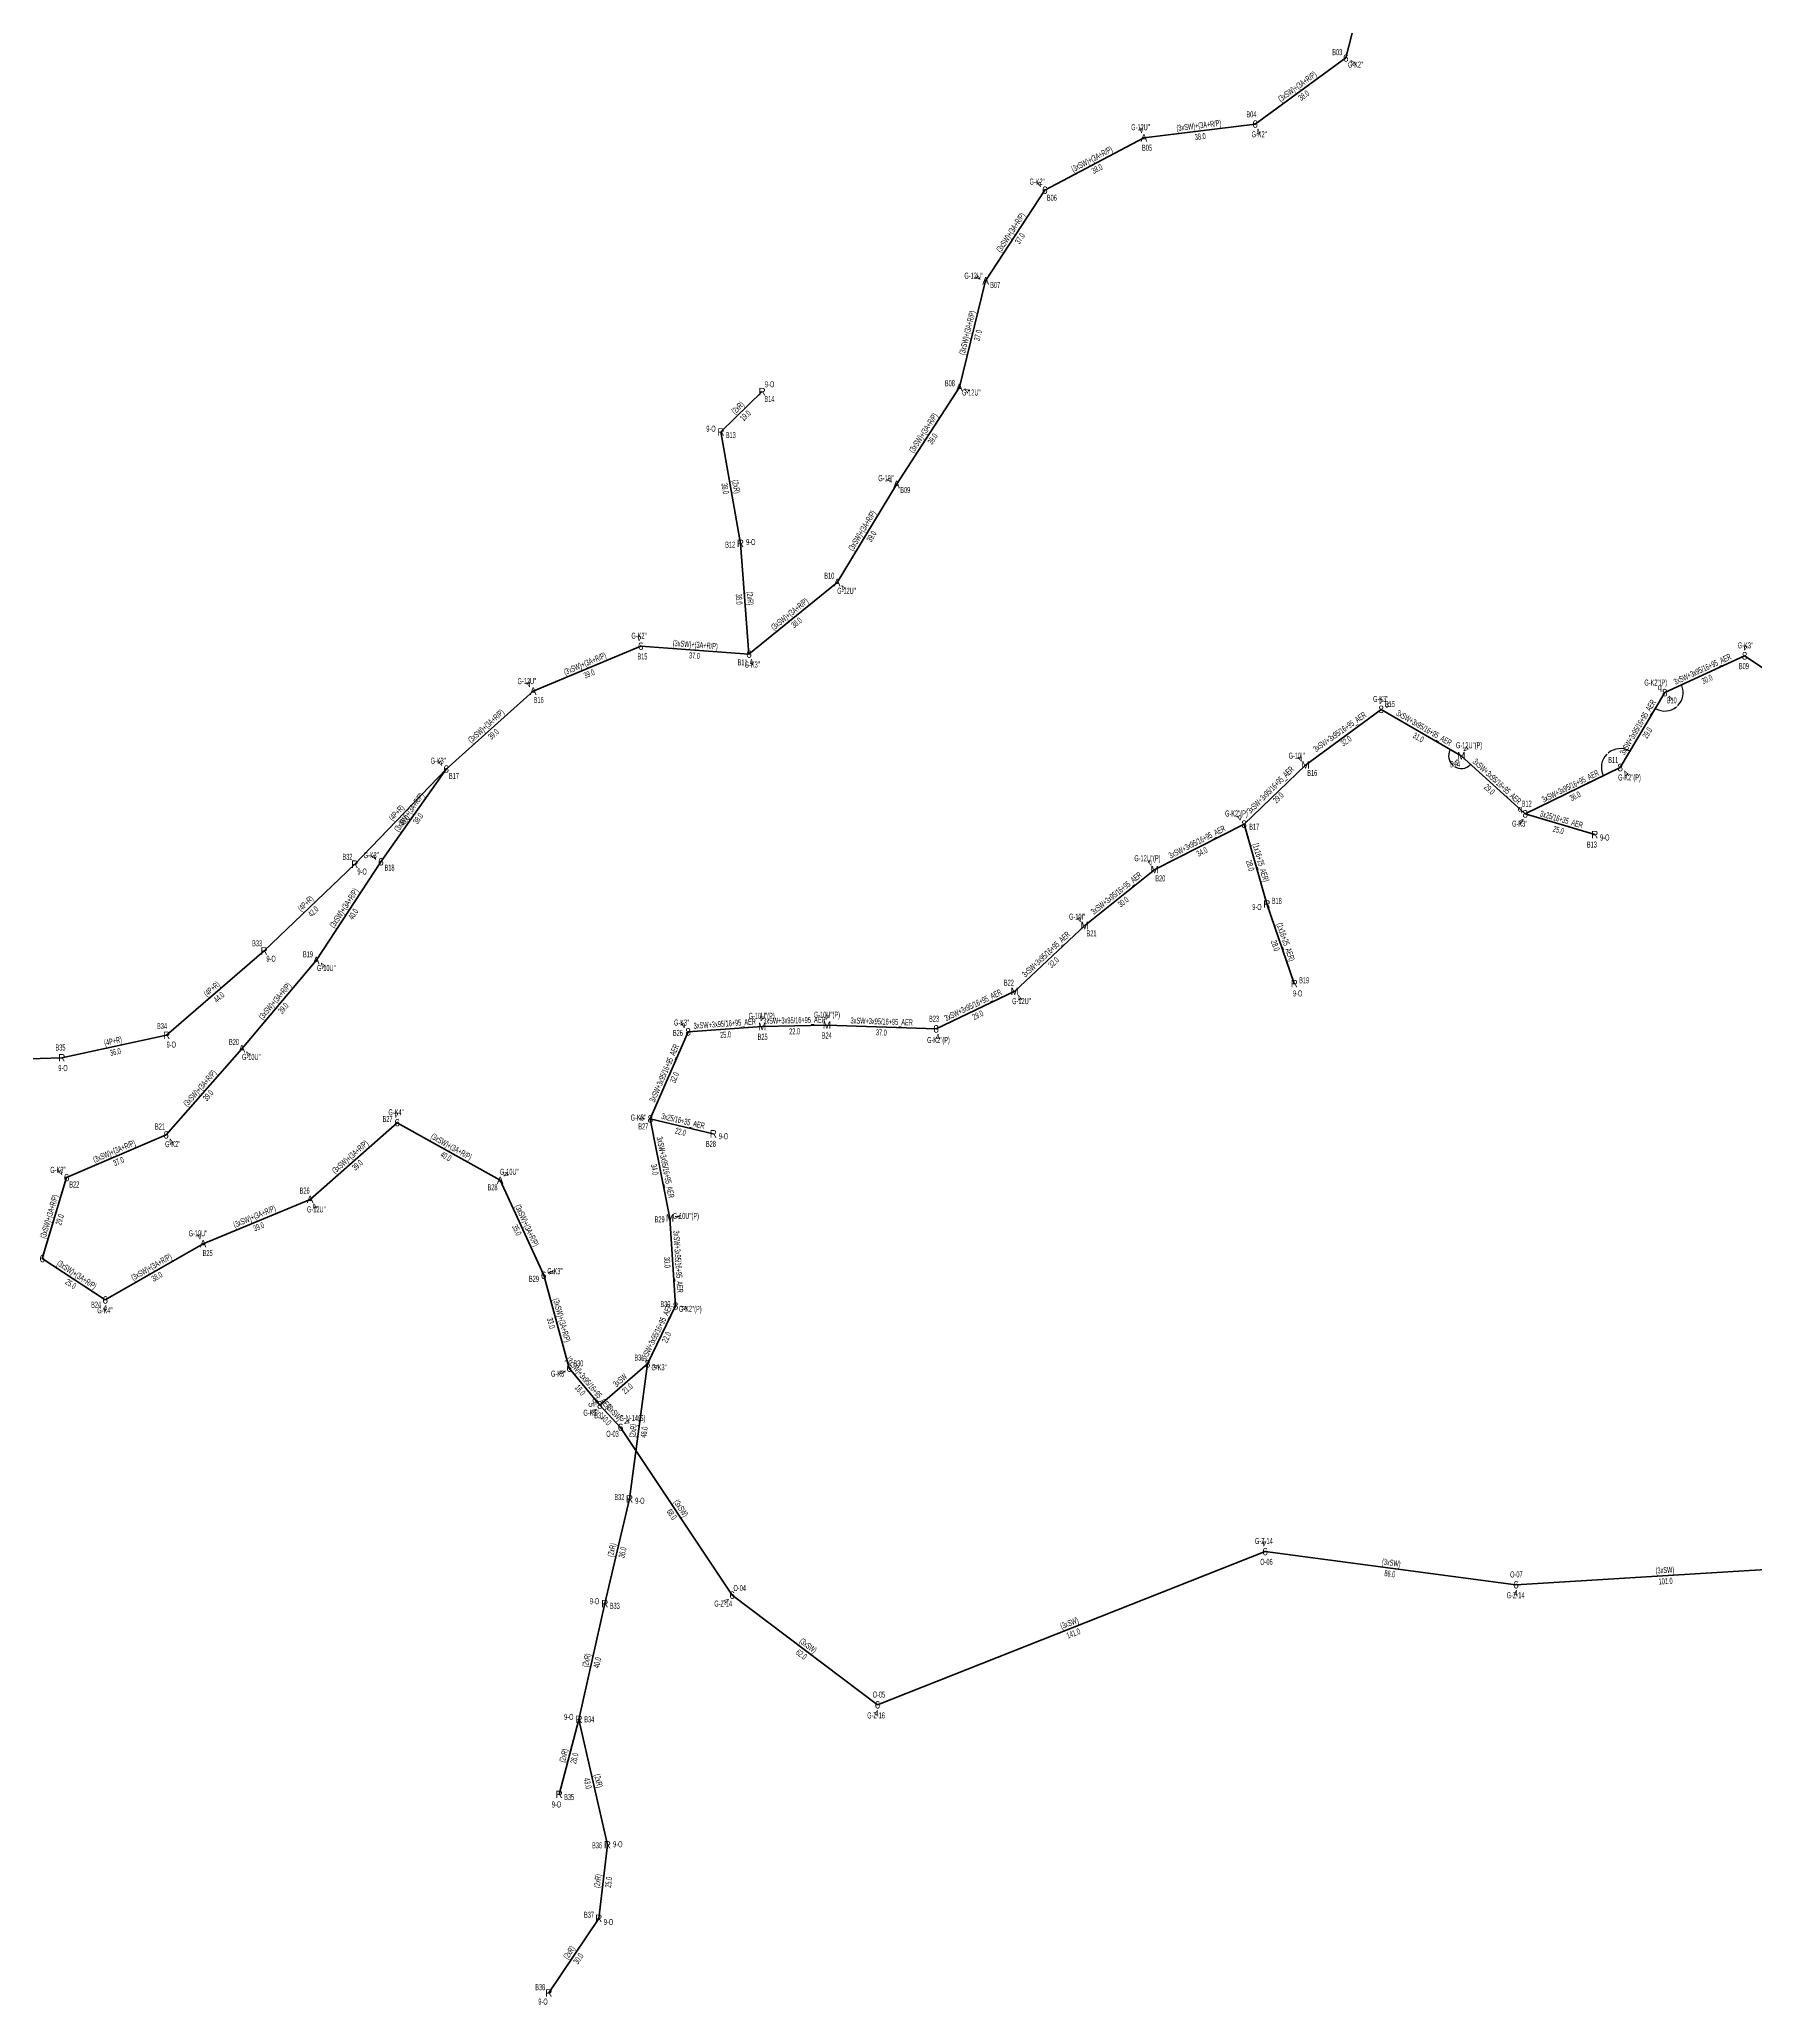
# Model space of a CAD drawing. Header units: millimetres. Extents: x 548672 to 552904, y 4175615 to 4179682.
# Drawn here: x 549515 to 550096, y 4175920 to 4176584 of the extents above; entities that cross this region are included whole.
import ezdxf
from ezdxf.enums import TextEntityAlignment as Align

# ---------------------------------------------------------------- set-up
doc = ezdxf.new("R2010")
doc.units = ezdxf.units.MM
for name, color, linetype, lineweight in [('DIREK_AG_MEVCUT', 120, 'Continuous', 25), ('DIREK_ENH_MEVCUT', 6, 'Continuous', 25), ('DIREK_OG_MEVCUT', 16, 'Continuous', 25), ('DIREK_OG_YENI', 10, 'Continuous', 25), ('HAT_AG_HAVAI_BYSK', 3, 'Continuous', 50), ('HAT_AG_HAVAI_MEVCUT', 126, 'Continuous', 50), ('HAT_AG_HAVAI_YENI', 3, 'Continuous', 50), ('HAT_OG_HAVAI_BYSK', 1, 'Continuous', 70), ('HAT_OG_HAVAI_MEVCUT', 48, 'Continuous', 70), ('HAT_OG_HAVAI_YENI', 1, 'Continuous', 70)]:
    doc.layers.add(name, color=color, linetype=linetype, lineweight=lineweight)
doc.styles.add('Direk', font='B_CAD')
doc.styles.get("Standard").update_dxf_attribs({"font": 'Arial'})
doc.dimstyles.new('ISO-25', dxfattribs={"dimtxt": 0.18, "dimasz": 0.18, "dimexe": 0.18, "dimexo": 0.0625, "dimgap": 0.09, "dimtad": 0, "dimtih": 1, "dimtoh": 1, "dimdec": 4, "dimzin": 0, "dimdsep": 46, "dimtxsty": 'Standard', "dimcen": 0.09, "dimadec": 0, "dimazin": 0, "dimtfac": 1, "dimtdec": 4, "dimtofl": 0, "dimtmove": 0, "dimatfit": 3, "dimfxl": 1, "dimtolj": 1, "dimtzin": 0, "dimarcsym": 0})

# ---------------------------------------------------------------- blocks, each defined once
blk = doc.blocks.new('*D622')
at = {"layer": 'Defpoints', "color": 0, "transparency": 16777216}
for p in [(550091.785, 4176375.719), (550064.772316, 4176363.286853), (550064.772316, 4176363.286853), (550070.482576, 4176360.772136), (550049.717, 4176337.962)]:
    blk.add_point(p, dxfattribs=at)
at = {"layer": 'DIREK_OG_YENI', "color": 0, "lineweight": -2, "transparency": 16777216}
for start, end in [(315.001757, 23.060517), (240.921997, 308.980757)]:
    blk.add_arc((550064.772316, 4176363.286853), 6.239461, start, end, dxfattribs=at)
at = {"layer": 'DIREK_OG_YENI', "color": 0, "transparency": 16777216}
for points in [[(550070.540622, 4176365.743017), (550070.485761, 4176365.718721), (550070.440303, 4176365.895452)], [(550061.754895, 4176357.859826), (550061.724982, 4176357.807815), (550061.583904, 4176357.923561)]]:
    blk.add_solid(points, dxfattribs=at)
at = {"layer": 'DIREK_OG_YENI', "color": 0, "transparency": 16777216, "insert": (550068.946622, 4176358.649393), "char_height": 0.18, "attachment_point": 5, "rotation": 41.991256857}
blk.add_mtext('\\A1;145%%d', dxfattribs=at)
blk = doc.blocks.new('*D623')
at = {"layer": 'Defpoints', "color": 0, "transparency": 16777216}
for p in [(550064.772, 4176363.287), (550047.709714, 4176344.025597), (550049.717, 4176337.962), (550049.717, 4176337.962), (550017.552, 4176321.988)]:
    blk.add_point(p, dxfattribs=at)
at = {"layer": 'DIREK_OG_YENI', "color": 0, "lineweight": -2, "transparency": 16777216}
for start, end in [(135.780767, 204.7955), (60.884433, 129.899166)]:
    blk.add_arc((550049.717, 4176337.962), 6.387207, start, end, dxfattribs=at)
at = {"layer": 'DIREK_OG_YENI', "color": 0, "transparency": 16777216}
for points in [[(550052.809876, 4176343.516119), (550052.839806, 4176343.568121), (550052.980846, 4176343.452329)], [(550043.891573, 4176335.270364), (550043.945682, 4176335.296292), (550043.996411, 4176335.121002)]]:
    blk.add_solid(points, dxfattribs=at)
at = {"layer": 'DIREK_OG_YENI', "color": 0, "transparency": 16777216, "insert": (550045.374, 4176342.645456), "char_height": 0.18, "attachment_point": 5, "rotation": 222.839966406}
blk.add_mtext('\\A1;147%%d', dxfattribs=at)
blk = doc.blocks.new('*D624')
at = {"layer": 'Defpoints', "color": 0, "transparency": 16777216}
for p in [(549968.868854, 4176357.612603), (549995.958, 4176341.898), (549995.958, 4176341.898), (549995.327136, 4176337.671978), (550017.552, 4176321.988)]:
    blk.add_point(p, dxfattribs=at)
at = {"layer": 'DIREK_OG_YENI', "color": 0, "lineweight": -2, "transparency": 16777216}
for start, end in [(152.295526, 229.204173), (238.000975, 314.909621)]:
    blk.add_arc((549995.958, 4176341.898), 4.27285, start, end, dxfattribs=at)
at = {"layer": 'DIREK_OG_YENI', "color": 0, "transparency": 16777216}
for points in [[(549992.201262, 4176343.869992), (549992.14874, 4176343.898999), (549992.262023, 4176344.042062)], [(549998.996214, 4176338.851081), (549998.952969, 4176338.892672), (549999.099366, 4176339.001612)]]:
    blk.add_solid(points, dxfattribs=at)
at = {"layer": 'DIREK_OG_YENI', "color": 0, "transparency": 16777216, "insert": (549993.422565, 4176338.458696), "char_height": 0.18, "attachment_point": 5, "rotation": 323.602573733}
blk.add_mtext('\\A1;167%%d', dxfattribs=at)

msp = doc.modelspace()

# ---------------------------------------------------------------- linework, layer by layer
at = {"layer": 'HAT_AG_HAVAI_BYSK'}
for p, q in [((549930.23, 4176291.84), (549922.544, 4176318.815)), ((549714.711495, 4176090.686631), (549720.807, 4176136.337))]:
    msp.add_line(p, q, dxfattribs=at)
at = {"layer": 'HAT_AG_HAVAI_MEVCUT'}
for p, q in [((549759.55, 4176465.06), (549745.61, 4176451.43)), ((549745.61, 4176451.43), (549752.2, 4176413.75)), ((549752.2, 4176413.75), (549755.097, 4176376.288)), ((549652.722, 4176337.45), (549621.774659, 4176305.281658)), ((549621.774659, 4176305.281658), (549591.114799, 4176275.933214)), ((549930.23, 4176291.84), (549939.5, 4176264.9)), ((549558.18, 4176247.43), (549591.114799, 4176275.933214)), ((549522.7, 4176239.82), (549558.18, 4176247.43)), ((549522.7, 4176239.82), (549488.88, 4176238.74)), ((549714.711495, 4176090.686631), (549706.32, 4176055.3)), ((549697.59, 4176016.14), (549706.32, 4176055.3)), ((549697.59, 4176016.14), (549690.9, 4175990.76)), ((549697.59, 4176016.14), (549707.21, 4175973.74)), ((549707.21, 4175973.74), (549704.28, 4175948.86)), ((549687.4, 4175923.65), (549704.28, 4175948.86))]:
    msp.add_line(p, q, dxfattribs=at)
at = {"layer": 'HAT_AG_HAVAI_YENI'}
for p, q in [((550041.09, 4176315.27), (550017.585734, 4176322.284227)), ((549743.03, 4176214.11), (549721.735, 4176219.178))]:
    msp.add_line(p, q, dxfattribs=at)
at = {"layer": 'HAT_OG_HAVAI_BYSK'}
for p in [(549694.29937, 4176134.887611), (549711.693724, 4176114.859914)]:
    msp.add_line(p, (549704.645, 4176122.417), dxfattribs=at)
at = {"layer": 'HAT_OG_HAVAI_MEVCUT'}
for p, q in [((549964.792, 4176608.342), (549956.919668, 4176577.854387)), ((549956.919668, 4176577.854387), (549926.268, 4176555.508)), ((549926.268, 4176555.508), (549888.64, 4176550.837)), ((549888.64, 4176550.837), (549855.164, 4176533.172)), ((549855.164, 4176533.172), (549835.121231, 4176502.503079)), ((549835.121231, 4176502.503079), (549826.242, 4176466.502)), ((549826.242, 4176466.502), (549804.973, 4176433.652)), ((549804.973, 4176433.652), (549784.889, 4176400.5)), ((549784.889, 4176400.5), (549755.097, 4176376.288)), ((549718.498, 4176378.964), (549682.132011, 4176363.768095)), ((549755.097, 4176376.288), (549718.498, 4176378.964)), ((549682.132011, 4176363.768095), (549652.722, 4176337.45)), ((549652.722, 4176337.45), (549630.644, 4176306.093)), ((549630.644, 4176306.093), (549608.767, 4176272.718)), ((549608.767, 4176272.718), (549583.612, 4176242.879)), ((549583.612, 4176242.879), (549557.980065, 4176213.741903)), ((549557.980065, 4176213.741903), (549524.35, 4176199.303)), ((549606.69, 4176191.953), (549636.13844, 4176217.864014)), ((549636.13844, 4176217.864014), (549670.948891, 4176198.403797)), ((549524.35, 4176199.303), (549516.125, 4176171.949)), ((549670.948891, 4176198.403797), (549685.669, 4176166.289)), ((549570.505, 4176176.946), (549606.69, 4176191.953)), ((549537.415, 4176157.957), (549570.505, 4176176.946)), ((549516.125, 4176171.949), (549537.415, 4176157.957)), ((549685.669, 4176166.289), (549694.29937, 4176134.887611)), ((549711.693724, 4176114.859914), (549749.405, 4176058.137)), ((549798.558, 4176021.057), (549929.648, 4176072.863)), ((549929.648, 4176072.863), (550014.46, 4176061.638)), ((550014.46, 4176061.638), (550115.399398, 4176067.858132)), ((549749.405, 4176058.137), (549798.558, 4176021.057))]:
    msp.add_line(p, q, dxfattribs=at)
at = {"layer": 'HAT_OG_HAVAI_YENI'}
for p, q in [((550064.772, 4176363.287), (550091.785, 4176375.719)), ((550091.785, 4176375.719), (550114.935, 4176360.405)), ((550049.717, 4176337.962), (550064.772, 4176363.287)), ((549943.315, 4176338.801), (549968.869, 4176357.613)), ((549968.869, 4176357.613), (549995.958, 4176341.898)), ((549922.544, 4176318.815), (549943.315, 4176338.801)), ((549995.958, 4176341.898), (550017.585734, 4176322.284227)), ((550017.585734, 4176322.284227), (550049.717, 4176337.962)), ((549892.303, 4176303.44), (549922.544, 4176318.815)), ((549868.626, 4176284.546), (549892.303, 4176303.44)), ((549844.962, 4176262.316), (549868.626, 4176284.546)), ((549818.391, 4176249.595), (549844.962, 4176262.316)), ((549721.735, 4176219.178), (549734.522, 4176248.59)), ((549734.522, 4176248.59), (549759.546, 4176250.405)), ((549759.546, 4176250.405), (549781.432, 4176250.86)), ((549781.432, 4176250.86), (549818.391, 4176249.595)), ((549728.351, 4176185.641), (549721.735, 4176219.178)), ((549730.272, 4176155.901), (549728.351, 4176185.641)), ((549720.807, 4176136.337), (549730.272, 4176155.901)), ((549704.645, 4176122.417), (549720.807, 4176136.337))]:
    msp.add_line(p, q, dxfattribs=at)

# ---------------------------------------------------------------- texts
at = {"layer": 'DIREK_AG_MEVCUT', "linetype": 'ByBlock', "style": 'Direk'}
for p in [(549759.55, 4176465.06), (549745.61, 4176451.43), (549752.2, 4176413.75), (550041.09, 4176315.27), (549930.23, 4176291.84), (549939.5, 4176264.9), (549558.18, 4176247.43), (549522.7, 4176239.82), (549743.03, 4176214.11), (549714.711495, 4176090.686631), (549706.32, 4176055.3), (549697.59, 4176016.14), (549690.9, 4175990.76), (549707.21, 4175973.74), (549704.28, 4175948.86), (549687.4, 4175923.65)]:
    msp.add_text('R', height=2.5, dxfattribs=at).set_placement(p, align=Align.MIDDLE_CENTER)
at = {"layer": 'DIREK_AG_MEVCUT', "linetype": 'ByBlock', "width": 0.53}
for s, p in [('9-O', (549762.069896, 4176467.523858)), ('B14', (549761.996891, 4176462.557457)), ('9-O', (549742.247956, 4176452.513444)), ('B13', (549748.941294, 4176450.356465)), ('B12', (549748.727378, 4176413.313081)), ('9-O', (549755.706036, 4176414.191123)), ('B13', (550040.12942, 4176311.904397)), ('9-O', (550044.486989, 4176314.300462)), ('B18', (549933.568999, 4176292.889327)), ('9-O', (549926.860109, 4176290.780965)), ('B19', (549942.809549, 4176266.038809)), ('9-O', (549940.642403, 4176261.580008)), ('B34', (549556.618851, 4176250.562541)), ('B35', (549522.275433, 4176243.294154)), ('9-O', (549559.747902, 4176244.283909)), ('9-O', (549523.125067, 4176236.341759)), ('9-O', (549746.467026, 4176213.292022)), ('B28', (549742.219667, 4176210.705098)), ('B32', (549711.269803, 4176091.322835)), ('9-O', (549718.186008, 4176090.04436)), ('9-O', (549702.876837, 4176056.092008)), ('B33', (549709.730926, 4176054.515407)), ('9-O', (549694.157057, 4176016.974781)), ('B34', (549701.089994, 4176016.146588)), ('9-O', (549690.00569, 4175987.367236)), ('B35', (549694.284398, 4175989.867895)), ('B36', (549703.714904, 4175973.554789)), ('9-O', (549710.738944, 4175973.927005)), ('B37', (549700.996561, 4175950.072035)), ('9-O', (549707.593311, 4175947.636938)), ('B38', (549684.491734, 4175925.597304)), ('9-O', (549685.442189, 4175920.726042))]:
    msp.add_text(s, height=2.05, dxfattribs=at).set_placement(p, align=Align.MIDDLE_CENTER)
at = {"layer": 'DIREK_AG_MEVCUT', "width": 0.53}
for s, p in [('B32', (549619.30289, 4176307.759632)), ('9-O', (549624.263357, 4176302.786712)), ('B33', (549588.758749, 4176278.521462)), ('9-O', (549593.48623, 4176273.328069))]:
    msp.add_text(s, height=2.05, dxfattribs=at).set_placement(p, align=Align.MIDDLE_CENTER)
at = {"layer": 'DIREK_AG_MEVCUT', "style": 'Direk'}
for p in [(549621.774659, 4176305.281658), (549591.114799, 4176275.933214)]:
    msp.add_text('R', height=2.5, dxfattribs=at).set_placement(p, align=Align.MIDDLE_CENTER)
at = {"layer": 'DIREK_ENH_MEVCUT', "width": 0.53}
for s, p in [('G-N-14(S)', (549715.692226, 4176118.019094)), ('O-03', (549708.947459, 4176112.690116)), ('G-Z-14', (549929.206883, 4176076.449328)), ('O-06', (549930.075279, 4176069.389179)), ('O-07', (550014.582549, 4176065.135854)), ('O-04', (549751.952474, 4176060.537078)), ('G-Z-14', (549746.365624, 4176055.273481)), ('G-Z-14', (550014.336313, 4176058.107655)), ('O-05', (549799.028964, 4176024.525168)), ('G-Z-16', (549798.070189, 4176017.464775))]:
    msp.add_text(s, height=2.05, dxfattribs=at).set_placement(p, align=Align.MIDDLE_CENTER)
at = {"layer": 'DIREK_ENH_MEVCUT', "style": 'Direk'}
for p in [(549711.693724, 4176114.859914), (549929.648, 4176072.863), (549749.405, 4176058.137), (550014.46, 4176061.638), (549798.558, 4176021.057)]:
    msp.add_text('6', height=2.5, dxfattribs=at).set_placement(p, align=Align.MIDDLE_CENTER)
at = {"layer": 'DIREK_ENH_MEVCUT', "color": 32, "style": 'Direk'}
for rotation, p in [(128.31194, (549713.890736, 4176116.595754)), (187.012137, (549929.306177, 4176075.642057)), (357.99344, (550014.361961, 4176058.839717)), (313.293568, (549747.367021, 4176056.216937)), (352.26675, (549798.181228, 4176018.282465))]:
    msp.add_text('4', height=2, rotation=rotation, dxfattribs=at).set_placement(p, align=Align.MIDDLE_CENTER)
at = {"layer": 'DIREK_OG_MEVCUT', "width": 0.53}
for s, p in [('B03', (549954.024623, 4176579.821292)), ("G-K2''", (549960.216443, 4176575.614546)), ('B04', (549924.980418, 4176558.762555)), ("G-12U''", (549887.503434, 4176554.45311)), ("G-K2''", (549927.635047, 4176552.052586)), ('B05', (549889.689455, 4176547.498042)), ("G-K2''", (549852.540986, 4176536.051887)), ('B06', (549857.520781, 4176530.584418)), ("G-12U''", (549831.09705, 4176504.253688)), ('B07', (549838.330695, 4176501.106891)), ('B08', (549823.02957, 4176467.891349)), ("G-12U''", (549830.270654, 4176464.75964)), ("G-10I''", (549801.553271, 4176435.794262)), ('B09', (549807.93907, 4176431.793929)), ('B10', (549782.249668, 4176402.79868)), ("G-12U''", (549788.079304, 4176397.72146)), ("G-K2''", (549717.920348, 4176382.511642)), ('B15', (549719.060487, 4176375.509494)), ('B11', (549752.924842, 4176373.5436)), ("G-K3''", (549756.199965, 4176372.781196)), ("G-12U''", (549679.988389, 4176367.165367)), ('B16', (549683.999726, 4176360.808088)), ("G-K3''", (549650.009185, 4176340.262509)), ('B17', (549655.336768, 4176335.123417)), ("G-K3''", (549627.347414, 4176308.333075)), ('B18', (549633.538897, 4176304.125878)), ('B19', (549605.96035, 4176274.809104)), ("G-10U''", (549612.196693, 4176270.162695)), ('B20', (549580.959921, 4176245.162961)), ("G-10U''", (549586.820387, 4176240.115949)), ('B27', (549632.877383, 4176219.135041)), ("G-K4''", (549635.761862, 4176221.406127)), ('B21', (549555.92534, 4176216.575294)), ("G-K2''", (549560.237152, 4176210.629461)), ("G-K3''", (549521.411966, 4176201.925265)), ("G-10U''", (549674.043865, 4176201.260664)), ('B22', (549526.961214, 4176196.972429)), ('B26', (549604.838675, 4176194.923286)), ('B28', (549668.377065, 4176196.029832)), ("G-12U''", (549608.812411, 4176188.547781)), ("G-10U''", (549568.771717, 4176180.470436)), ('B25', (549572.049585, 4176173.805259)), ('B29', (549682.379998, 4176165.092144)), ("G-K3''", (549689.476505, 4176167.674538)), ('B24', (549534.309826, 4176156.342102)), ("G-K4''", (549537.308691, 4176154.440862)), ("G-K3''", (549690.733717, 4176133.029595)), ('B30', (549697.403247, 4176136.505001))]:
    msp.add_text(s, height=2.05, dxfattribs=at).set_placement(p, align=Align.MIDDLE_CENTER)
at = {"layer": 'DIREK_OG_MEVCUT', "style": 'Direk'}
for s, p in [('6', (549956.919668, 4176577.854387)), ('A', (549888.64, 4176550.837)), ('6', (549926.268, 4176555.508)), ('6', (549855.164, 4176533.172)), ('A', (549835.121231, 4176502.503079)), ('A', (549826.242, 4176466.502)), ('A', (549804.973, 4176433.652)), ('A', (549784.889, 4176400.5)), ('6', (549718.498, 4176378.964)), ('6', (549755.097, 4176376.288)), ('A', (549682.132011, 4176363.768095)), ('6', (549652.722, 4176337.45)), ('6', (549630.644, 4176306.093)), ('A', (549608.767, 4176272.718)), ('A', (549583.612, 4176242.879)), ('6', (549636.13844, 4176217.864014)), ('6', (549557.980065, 4176213.741903)), ('6', (549524.35, 4176199.303)), ('A', (549670.948891, 4176198.403797)), ('A', (549606.69, 4176191.953)), ('6', (549516.125, 4176171.949)), ('A', (549570.505, 4176176.946)), ('6', (549685.669, 4176166.289)), ('6', (549537.415, 4176157.957)), ('6', (549694.29937, 4176134.887611))]:
    msp.add_text(s, height=2.5, dxfattribs=at).set_placement(p, align=Align.MIDDLE_CENTER)
at = {"layer": 'DIREK_OG_MEVCUT', "color": 32, "style": 'Direk'}
for rotation, p in [(415.807666, (549959.235704, 4176576.280864)), (197.448257, (549887.800436, 4176553.508167)), (381.584973, (549927.298066, 4176552.904356)), (222.327395, (549853.278575, 4176535.242066)), (246.489881, (549832.55366, 4176503.62003)), (426.611917, (549828.811944, 4176465.39052)), (237.935248, (549802.600144, 4176435.138457)), (408.946336, (549787.000465, 4176398.661056)), (189.248138, (549718.048011, 4176381.727604)), (377.459485, (549755.937088, 4176373.616998)), (212.251239, (549680.637839, 4176366.1361)), (223.966318, (549650.778141, 4176339.465295)), (235.803362, (549628.328082, 4176307.666698)), (413.311917, (549611.01232, 4176271.045117)), (409.265088, (549585.733663, 4176241.051831)), (186.068576, (549635.842428, 4176220.648323)), (395.948953, (549559.623845, 4176211.47519)), (228.250332, (549522.261029, 4176201.167457)), (132.70906, (549673.006351, 4176200.30297)), (391.93453, (549608.17106, 4176189.576771)), (206.1875, (549569.269332, 4176179.458593)), (109.996267, (549688.300202, 4176167.246485)), (358.268219, (549537.330382, 4176155.158279)), (297.523439, (549691.816269, 4176133.593699))]:
    msp.add_text('4', height=2, rotation=rotation, dxfattribs=at).set_placement(p, align=Align.MIDDLE_CENTER)
at = {"layer": 'DIREK_OG_YENI', "width": 0.53}
for s, p in [("G-K3''", (550092.056102, 4176379.253523)), ('B09', (550091.517332, 4176372.22925)), ("G-K2''(P)", (550061.711158, 4176366.687443)), ("G-K3''", (549968.712232, 4176361.135618)), ('B15', (549971.862315, 4176359.426854)), ('B10', (550067.113564, 4176360.685639)), ("G-12U''(P)", (549998.600705, 4176345.482765)), ("G-10I''", (549940.316978, 4176341.953076)), ('B14', (549993.881142, 4176339.080792)), ('B11', (550047.337165, 4176340.528395)), ('B16', (549945.572667, 4176336.126502)), ("G-K2''(P)", (550052.839818, 4176334.594378)), ('B12', (550018.080893, 4176325.749023)), ("G-K2''(P)", (549919.928779, 4176322.409753)), ('B17', (549925.932723, 4176317.939467)), ("G-K3''", (550015.732091, 4176318.981469)), ("G-12U''(P)", (549889.825956, 4176307.288117)), ('B20', (549894.197412, 4176300.497008)), ("G-10I''", (549866.063617, 4176287.504105)), ('B21', (549870.917589, 4176281.900509)), ('B22', (549842.984784, 4176265.204012)), ("G-12U''", (549847.248424, 4176258.976345)), ("G-K3''", (549732.301909, 4176251.722578)), ("G-10U''(P)", (549759.378662, 4176253.993733)), ("G-10U''(P)", (549781.455587, 4176254.373272)), ('B23', (549817.674585, 4176253.020894)), ('B26', (549731.040629, 4176248.229364)), ('B25', (549759.709024, 4176246.908799)), ('B24', (549781.408503, 4176247.360079)), ("G-K2''(P)", (549819.174746, 4176245.84713)), ("G-K3''", (549717.674882, 4176219.61683)), ('B27', (549719.370231, 4176216.597716)), ('B29', (549724.88037, 4176185.188535)), ("G-10U''(P)", (549733.777147, 4176186.348405)), ('B30', (549726.837016, 4176156.572482)), ("G-K2''(P)", (549735.254852, 4176154.926936)), ('B31', (549718.03175, 4176138.469601)), ("G-K3''", (549724.69779, 4176135.168855)), ("G-K3''", (549701.686346, 4176119.813835)), ('B31', (549704.472484, 4176118.921254))]:
    msp.add_text(s, height=2.05, dxfattribs=at).set_placement(p, align=Align.MIDDLE_CENTER)
at = {"layer": 'DIREK_OG_YENI', "color": 32, "style": 'Direk'}
for s, rotation, p in [('4', 175.613929, (550091.999135, 4176378.5108)), ('4', 182.548169, (549968.744514, 4176360.410231)), ('5', 121.214543, (549971.263652, 4176359.064084)), ('4', 401.991338, (550066.645251, 4176361.205911)), ('4', 143.602193, (549997.619487, 4176344.151766)), ('4', 220.169249, (549941.508867, 4176340.940599)), ('5', 323.602193, (549994.296513, 4176339.644234)), ('4', 402.839966, (550051.620868, 4176335.908884)), ('4', 216.036289, (549920.896767, 4176321.079205)), ('4', 330.697074, (550016.215338, 4176319.842503)), ('4', 212.769502, (549890.78747, 4176305.794394)), ('4', 220.899913, (549866.792729, 4176286.662392)), ('4', 394.396663, (549846.543773, 4176260.00559)), ('4', 182.669701, (549759.415581, 4176253.201961)), ('4', 179.615339, (549781.450798, 4176253.659937)), ('4', 215.325604, (549732.902978, 4176250.874462)), ('4', 371.81135, (549818.964132, 4176246.854285)), ('4', 263.831248, (549718.951213, 4176219.47888)), ('4', 97.427745, (549731.127504, 4176186.002972)), ('4', 438.939116, (549733.019987, 4176155.363814)), ('4', 433.288485, (549723.488741, 4176135.531852)), ('5', 269.50165, (549701.845106, 4176122.441354)), ('4', 314.0033, (549702.630961, 4176120.471841))]:
    msp.add_text(s, height=2, rotation=rotation, dxfattribs=at).set_placement(p, align=Align.MIDDLE_CENTER)
at = {"layer": 'DIREK_OG_YENI', "style": 'Direk'}
for s, p in [('8', (550091.785, 4176375.719)), ('8', (549968.869, 4176357.613)), ('8', (550064.772, 4176363.287)), ('M', (549943.315, 4176338.801)), ('M', (549995.958, 4176341.898)), ('8', (550049.717, 4176337.962)), ('8', (549922.544, 4176318.815)), ('8', (550017.585734, 4176322.284227)), ('M', (549892.303, 4176303.44)), ('M', (549868.626, 4176284.546)), ('M', (549844.962, 4176262.316)), ('M', (549781.432, 4176250.86)), ('8', (549734.522, 4176248.59)), ('M', (549759.546, 4176250.405)), ('8', (549818.391, 4176249.595)), ('8', (549721.735, 4176219.178)), ('M', (549728.351, 4176185.641)), ('8', (549730.272, 4176155.901)), ('8', (549720.807, 4176136.337)), ('8', (549704.645, 4176122.417))]:
    msp.add_text(s, height=2.5, dxfattribs=at).set_placement(p, align=Align.MIDDLE_CENTER)
at = {"layer": 'DIREK_OG_YENI', "color": 4, "style": 'Direk'}
for p in [(550063.099454, 4176365.145115), (550015.817967, 4176324.051993), (549702.877233, 4176124.184767)]:
    msp.add_text('q', height=2, dxfattribs=at).set_placement(p, align=Align.MIDDLE_CENTER)
at = {"layer": 'HAT_AG_HAVAI_BYSK', "lineweight": 30, "width": 0.53}
for s, rotation, p in [('28.0', 285.903868, (549925.569536, 4176305.094579, 274961.272)), ('46.0', 82.394518, (549718.60177, 4176113.399317, 274860.4035))]:
    msp.add_text(s, height=2.05, rotation=rotation, dxfattribs=at).set_placement(p, align=Align.TOP_CENTER)
for s, rotation, p in [('[1x16+25_AER]', 285.903868, (549927.204464, 4176305.560421, 274961.272)), ('[2xR]', 82.394518, (549716.916725, 4176113.624314, 274860.4035))]:
    msp.add_text(s, height=2.05, rotation=rotation, dxfattribs=at).set_placement(p, align=Align.CENTER)
at = {"layer": 'HAT_AG_HAVAI_MEVCUT', "lineweight": 30, "width": 0.53}
for s, rotation, p in [('(2xR)', 404.355787, (549751.985755, 4176458.852761, 274872.805)), ('(2xR)', 279.920344, (549749.742291, 4176432.736437, 274876.1)), ('(2xR)', 274.421979, (549754.49597, 4176395.084536, 274877.5485)), ('(4P+R)', 406.108274, (549636.635776, 4176321.955132, 274810.887329)), ('(4P+R)', 403.748062, (549605.856964, 4176291.221465, 274795.5574)), ('(1x16+25_AER)', 288.988238, (549935.668748, 4176278.646568, 274969.75)), ('(4P+R)', 40.874344, (549574.091158, 4176262.324332, 274795.5574)), ('(4P+R)', 12.105785, (549540.26174, 4176244.456098, 274779.09)), ('(2xR)', 436.659448, (549709.688684, 4176073.189443, 274853.16)), ('(2xR)', 77.432468, (549701.125366, 4176035.904952, 274853.16)), ('(2xR)', 435.233104, (549693.423075, 4176003.666654, 274845.45)), ('(2xR)', 282.783238, (549703.228932, 4175995.128074, 274853.605)), ('(2xR)', 443.283483, (549704.900834, 4175961.399413, 274852.14)), ('(2xR)', 56.194702, (549695.133707, 4175936.727917, 274852.14))]:
    msp.add_text(s, height=2.05, rotation=rotation, dxfattribs=at).set_placement(p, align=Align.CENTER)
for s, rotation, p in [('19.0', 404.355787, (549753.174245, 4176457.637239, 274872.805)), ('38.0', 279.920344, (549748.067709, 4176432.443563, 274876.1)), ('38.0', 274.421979, (549752.80103, 4176394.953464, 274877.5485)), ('45.0', 406.108274, (549637.860883, 4176320.776526, 274810.887329)), ('42.0', 403.748062, (549607.032494, 4176289.993407, 274795.5574)), ('28.0', 288.988238, (549934.061252, 4176278.093432, 274969.75)), ('44.0', 40.874344, (549575.203641, 4176261.038883, 274795.5574)), ('36.0', 12.105785, (549540.61826, 4176242.793902, 274779.09)), ('36.0', 436.659448, (549711.342811, 4176072.797188, 274853.16)), ('40.0', 77.432468, (549702.784634, 4176035.535048, 274853.16)), ('26.0', 435.233104, (549695.066925, 4176003.233346, 274845.45)), ('43.0', 282.783238, (549701.571068, 4175994.751926, 274853.605)), ('25.0', 443.283483, (549706.589166, 4175961.200587, 274852.14)), ('30.0', 56.194702, (549696.546293, 4175935.782083, 274852.14))]:
    msp.add_text(s, height=2.05, rotation=rotation, dxfattribs=at).set_placement(p, align=Align.TOP_CENTER)
at = {"layer": 'HAT_AG_HAVAI_YENI', "lineweight": 30, "width": 0.53}
for rotation, p in [(344.07068, (550029.554284, 4176319.446361, 275008.776)), (346.613201, (549732.579295, 4176217.470905, 274860.8675))]:
    msp.add_text('3x25/16+35_AER', height=2.05, rotation=rotation, dxfattribs=at).set_placement(p, align=Align.CENTER)
for s, rotation, p in [('25.0', 344.07068, (550029.087716, 4176317.811639, 275008.776)), ('22.0', 346.613201, (549732.185705, 4176215.817095, 274860.8675))]:
    msp.add_text(s, height=2.05, rotation=rotation, dxfattribs=at).set_placement(p, align=Align.TOP_CENTER)
at = {"layer": 'HAT_OG_HAVAI_BYSK', "lineweight": 30, "width": 0.53}
for s, rotation, p in [('[3xSW]+3x95/16+95_AER', 309.67913, (549700.126372, 4176129.19502, 274852.3225)), ('[3xSW]', 313.006601, (549708.790946, 4176119.218227, 274852.3225))]:
    msp.add_text(s, height=2.05, rotation=rotation, dxfattribs=at).set_placement(p, align=Align.CENTER)
for s, rotation, p in [('16.0', 309.67913, (549698.817998, 4176128.109591, 274852.3225)), ('10.0', 313.006601, (549707.547778, 4176118.058687, 274852.3225))]:
    msp.add_text(s, height=2.05, rotation=rotation, dxfattribs=at).set_placement(p, align=Align.TOP_CENTER)
at = {"layer": 'HAT_OG_HAVAI_MEVCUT', "lineweight": 30, "width": 0.53}
for s, rotation, p in [('(3xSW)+(3A+R/P)', 396.093662, (549941.093093, 4176567.36804, 274963.134)), ('(3xSW)+(3A+R/P)', 367.076285, (549907.349288, 4176554.016026, 274944.32)), ('(3xSW)+(3A+R/P)', 387.820229, (549871.505306, 4176542.756254, 274927.582)), ('(3xSW)+(3A+R/P)', 416.834561, (549844.431085, 4176518.302539, 274917.560616)), ('(3xSW)+(3A+R/P)', 436.145201, (549829.856346, 4176484.706082, 274913.121)), ('(3xSW)+(3A+R/P)', 417.078633, (549814.893995, 4176450.538964, 274902.4865)), ('(3xSW)+(3A+R/P)', 418.791864, (549794.204003, 4176417.516426, 274892.4445)), ('(3xSW)+(3A+R/P)', 399.100809, (549769.456916, 4176389.053632, 274877.5485)), ('(3xSW)+(3A+R/P)', 355.81816, (549736.859484, 4176378.473737, 274859.249)), ('(3xSW)+(3A+R/P)', 382.678116, (549699.987285, 4176372.15033, 274841.066006)), ('(3xSW)+(3A+R/P)', 401.824361, (549666.860184, 4176351.242461, 274826.361)), ('(3xSW)+(3A+R/P)', 414.85119, (549640.987989, 4176322.260847, 274815.322)), ('(3xSW)+(3A+R/P)', 416.755534, (549618.994612, 4176289.871481, 274804.3835)), ('(3xSW)+(3A+R/P)', 409.8683, (549595.53962, 4176258.346365, 274791.806)), ('(3xSW)+(3A+R/P)', 408.661877, (549570.157831, 4176228.871878, 274778.990032)), ('(3xSW)+(3A+R/P)', 330.793336, (549653.958432, 4176208.875841, 274835.474445)), ('(3xSW)+(3A+R/P)', 383.236029, (549540.829691, 4176207.303506, 274762.175)), ('(3xSW)+(3A+R/P)', 41.343816, (549620.85273, 4176205.546652, 274818.06922)), ('(3xSW)+(3A+R/P)', 433.264636, (549519.423502, 4176185.870759, 274758.0625)), ('(3xSW)+(3A+R/P)', 22.525245, (549588.271873, 4176185.234654, 274803.345)), ('(3xSW)+(3A+R/P)', 294.624784, (549679.081643, 4176182.700572, 274842.8345)), ('(3xSW)+(3A+R/P)', 29.849754, (549553.536932, 4176168.188734, 274785.2525)), ('(3xSW)+(3A+R/P)', 326.686684, (549527.236834, 4176165.663328, 274768.7075)), ('(3xSW)+(3A+R/P)', 285.367749, (549690.803793, 4176150.813567, 274847.149685)), ('(3xSW)', 303.617279, (549731.257203, 4176086.969054, 274874.7025)), ('(3xSW)', 352.460633, (549972.165526, 4176068.093152, 275007.23)), ('(3xSW)', 3.526247, (550064.877419, 4176065.596457, 275057.699699)), ('(3xSW)', 21.563641, (549863.790596, 4176047.750508, 274964.824)), ('(3xSW)', 322.969858, (549774.4934, 4176040.275571, 274899.279))]:
    msp.add_text(s, height=2.05, rotation=rotation, dxfattribs=at).set_placement(p, align=Align.CENTER)
for s, rotation, p in [('38.0', 396.093662, (549942.094575, 4176565.994347, 274963.134)), ('38.0', 367.076285, (549907.558712, 4176552.328974, 274944.32)), ('38.0', 387.820229, (549872.298694, 4176541.252746, 274927.582)), ('37.0', 416.834561, (549845.854146, 4176517.37254, 274917.560616)), ('37.0', 436.145201, (549831.506886, 4176484.298997, 274913.121)), ('39.0', 417.078633, (549816.321005, 4176449.615036, 274902.4865)), ('39.0', 418.791864, (549795.657997, 4176416.635574, 274892.4445)), ('38.0', 399.100809, (549770.529084, 4176387.734368, 274877.5485)), ('37.0', 355.81816, (549736.735516, 4176376.778263, 274859.249)), ('39.0', 382.678116, (549700.642726, 4176370.581765, 274841.066006)), ('39.0', 401.824361, (549667.993828, 4176349.975634, 274826.361)), ('38.0', 414.85119, (549642.378011, 4176321.282153, 274815.322)), ('40.0', 416.755534, (549620.416388, 4176288.939519, 274804.3835)), ('39.0', 409.8683, (549596.83938, 4176257.250635, 274791.806)), ('39.0', 408.661877, (549571.434234, 4176227.749025, 274778.990032)), ('37.0', 383.236029, (549541.500374, 4176205.741397, 274762.175)), ('40.0', 330.793336, (549653.128898, 4176207.39197, 274835.474445)), ('39.0', 41.343816, (549621.97571, 4176204.270362, 274818.06922)), ('29.0', 433.264636, (549521.051498, 4176185.381241, 274758.0625)), ('39.0', 22.525245, (549588.923127, 4176183.664346, 274803.345)), ('35.0', 294.624784, (549677.536248, 4176181.992226, 274842.8345)), ('38.0', 29.849754, (549554.383068, 4176166.714266, 274785.2525)), ('25.0', 326.686684, (549526.303166, 4176164.242672, 274768.7075)), ('33.0', 285.367749, (549689.164577, 4176150.363044, 274847.149685)), ('68.0', 303.617279, (549729.841521, 4176086.027861, 274874.7025)), ('86.0', 352.460633, (549971.942474, 4176066.407848, 275007.23)), ('101.0', 3.526247, (550064.981979, 4176063.899675, 275057.699699)), ('141.0', 21.563641, (549864.415404, 4176046.169492, 274964.824)), ('62.0', 322.969858, (549773.4696, 4176038.918429, 274899.279))]:
    msp.add_text(s, height=2.05, rotation=rotation, dxfattribs=at).set_placement(p, align=Align.TOP_CENTER)
at = {"layer": 'HAT_OG_HAVAI_YENI', "lineweight": 30, "width": 0.53}
for s, rotation, p in [('3xSW+3x95/16+95_AER', 24.712968, (550077.923138, 4176370.275152, 275045.8925)), ('3xSW+3x95/16+95_AER', 59.269708, (550056.513855, 4176351.058848, 275032.386)), ('3xSW+3x95/16+95_AER', 35.215289, (549955.435913, 4176349.172034, 274984.4345)), ('3xSW+3x95/16+95_AER', 329.880918, (549982.840029, 4176350.490737, 274997.979)), ('3xSW+3x95/16+95_AER', 317.323468, (550007.33118, 4176332.567913, 275008.776)), ('3xSW+3x95/16+95_AER', 45.123147, (549932.161235, 4176329.678339, 274971.491566)), ('3xSW+3x95/16+95_AER', 26.410225, (550033.256424, 4176330.736288, 275024.8585)), ('3xSW+3x95/16+95_AER', 26.9495, (549907.038276, 4176311.885195, 274961.272)), ('3xSW+3x95/16+95_AER', 38.588888, (549879.934227, 4176294.65752, 274946.1515)), ('3xSW+3x95/16+95_AER', 43.210897, (549856.211913, 4176274.050638, 274934.312896)), ('3xSW+3x95/16+95_AER', 25.583004, (549831.309455, 4176256.722167, 274922.481)), ('3xSW+3x95/16+95_AER', 4.14842, (549746.972511, 4176250.345273, 274879.773)), ('3xSW+3x95/16+95_AER', 1.191196, (549770.471203, 4176251.482355, 274890.715873)), ('3xSW+3x95/16+95_AER', 358.039591, (549799.940451, 4176251.077041, 274909.1955)), ('3xSW+3x95/16+95_AER', 66.502788, (549727.348982, 4176234.222899, 274867.261)), ('3xSW+3x95/16+95_AER', 281.159792, (549725.876927, 4176202.574144, 274860.8675)), ('3xSW+3x95/16+95_AER', 273.69575, (549730.159732, 4176170.825919, 274864.1755)), ('3xSW+3x95/16+95_AER', 64.182453, (549724.774342, 4176146.489181, 274865.136)), ('3xSW', 40.737648, (549712.171293, 4176130.02105, 274860.4035))]:
    msp.add_text(s, height=2.05, rotation=rotation, dxfattribs=at).set_placement(p, align=Align.CENTER)
for s, rotation, p in [('30.0', 24.712968, (550078.633862, 4176368.730848, 275045.8925)), ('32.0', 35.215289, (549956.416219, 4176347.783149, 274984.4345)), ('31.0', 329.880918, (549981.986971, 4176349.020263, 274997.979)), ('29.0', 59.269708, (550057.975145, 4176350.190152, 275032.386)), ('29.0', 317.323468, (550006.17882, 4176331.318087, 275008.776)), ('29.0', 45.123147, (549933.365897, 4176328.478844, 274971.491566)), ('36.0', 26.410225, (550034.012576, 4176329.213712, 275024.8585)), ('34.0', 26.9495, (549907.808724, 4176310.369805, 274961.272)), ('30.0', 38.588888, (549880.994564, 4176293.32873, 274946.1515)), ('32.0', 43.210897, (549857.375879, 4176272.811612, 274934.312896)), ('29.0', 25.583004, (549832.043545, 4176255.188833, 274922.481)), ('25.0', 4.14842, (549747.095489, 4176248.649727, 274879.773)), ('22.0', 1.191196, (549770.506544, 4176249.782722, 274890.715873)), ('37.0', 358.039591, (549799.882296, 4176249.378036, 274909.1955)), ('32.0', 66.502788, (549728.908018, 4176233.545101, 274867.261)), ('34.0', 281.159792, (549724.209072, 4176202.245116, 274860.8675)), ('30.0', 273.69575, (549728.463267, 4176170.71634, 274864.1755)), ('22.0', 64.182453, (549726.304658, 4176145.748819, 274865.136)), ('21.0', 40.737648, (549713.280707, 4176128.73295, 274860.4035))]:
    msp.add_text(s, height=2.05, rotation=rotation, dxfattribs=at).set_placement(p, align=Align.TOP_CENTER)

# ---------------------------------------------------------------- dimensions: what is measured, and where the dimension line sits
at = {"layer": 'DIREK_OG_YENI'}
for base, line1, line2, picture, middle, turn in [((550070.482576, 4176360.772136), ((550049.717, 4176337.962), (550064.772316, 4176363.286853)), ((550064.772316, 4176363.286853), (550091.785, 4176375.719)), '*D622', (550068.946622, 4176358.649393), 41.991257), ((550047.709714, 4176344.025597), ((550049.717, 4176337.962), (550064.772, 4176363.287)), ((550017.552, 4176321.988), (550049.717, 4176337.962)), '*D623', (550045.374, 4176342.645456), 222.839966), ((549995.327136, 4176337.671978), ((549968.868854, 4176357.612603), (549995.958, 4176341.898)), ((549995.958, 4176341.898), (550017.552, 4176321.988)), '*D624', (549993.422565, 4176338.458696), 323.602574)]:
    dim = msp.add_angular_dim_2l(base=base, line1=line1, line2=line2, dimstyle='ISO-25', dxfattribs=at)
    dim.commit()
    dim.dimension.update_dxf_attribs({"geometry": picture, "text_midpoint": middle, "dimtype": 162, "text_rotation": turn})

doc.saveas('drawing.dxf')
